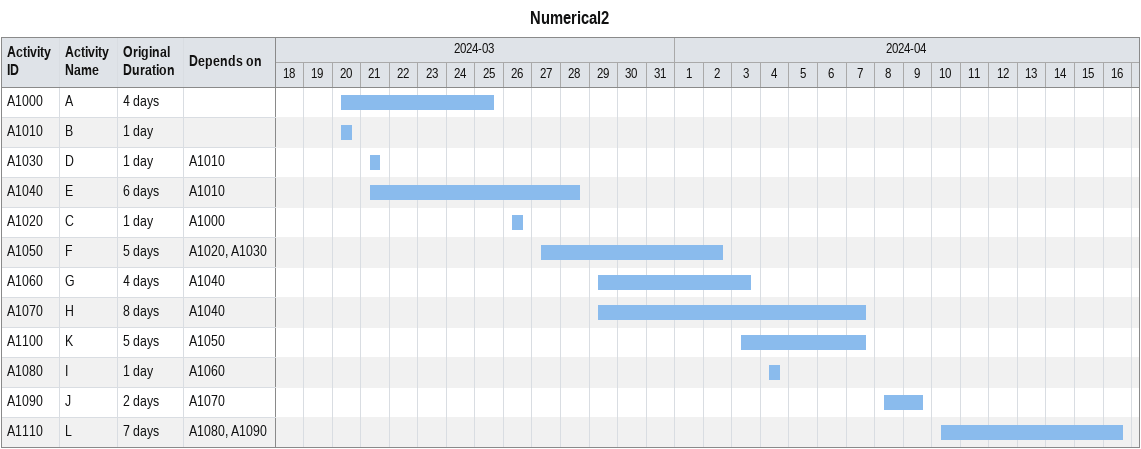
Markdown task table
Numerical2

| ID | Task | Original duration | Start | Finish | Predecessors |
|---|---|---|---|---|---|
| A1000 | A | 4d | 2024-03-20 | 2024-03-25 |  |
| A1010 | B | 1d | 2024-03-20 | 2024-03-20 |  |
| A1030 | D | 1d | 2024-03-21 | 2024-03-21 | A1010 |
| A1040 | E | 6d | 2024-03-21 | 2024-03-28 | A1010 |
| A1020 | C | 1d | 2024-03-26 | 2024-03-26 | A1000 |
| A1050 | F | 5d | 2024-03-27 | 2024-04-02 | A1020, A1030 |
| A1060 | G | 4d | 2024-03-29 | 2024-04-03 | A1040 |
| A1070 | H | 8d | 2024-03-29 | 2024-04-07 | A1040 |
| A1100 | K | 5d | 2024-04-03 | 2024-04-07 | A1050 |
| A1080 | I | 1d | 2024-04-04 | 2024-04-04 | A1060 |
| A1090 | J | 2d | 2024-04-08 | 2024-04-09 | A1070 |
| A1110 | L | 7d | 2024-04-10 | 2024-04-16 | A1080, A1090 |
